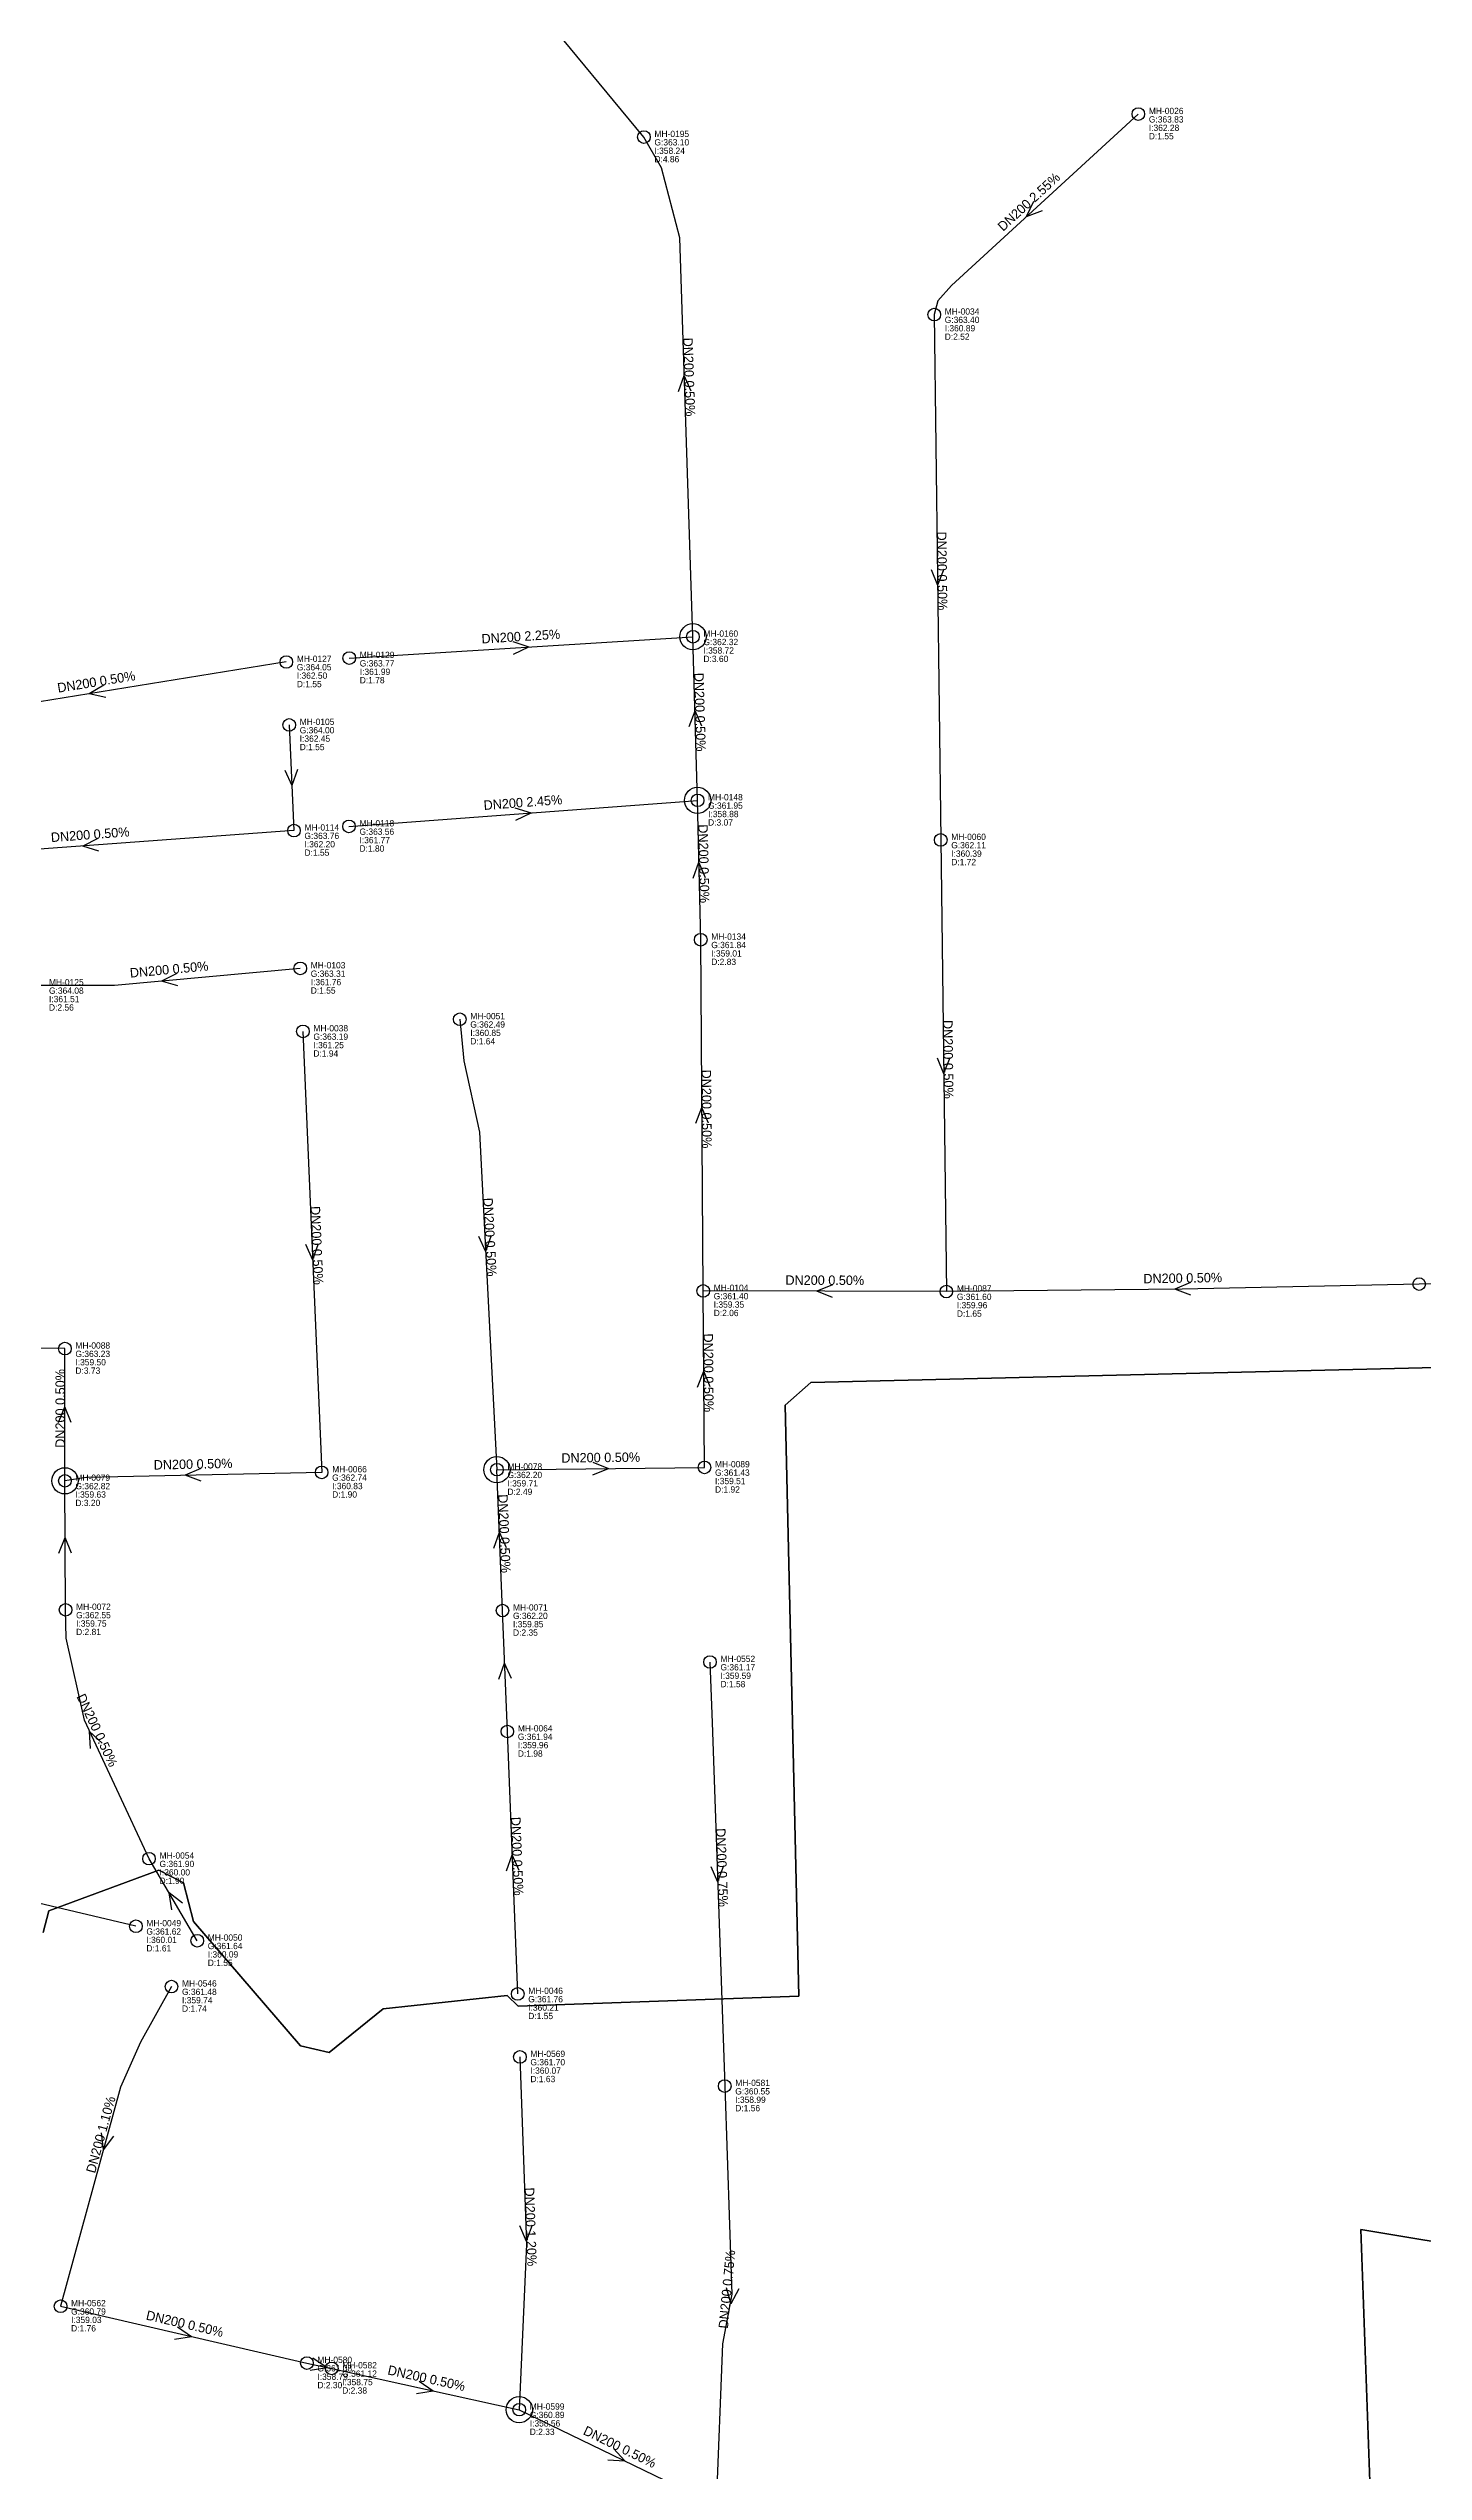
# Model space of a CAD drawing. Header units: metres. Extents: x 449149 to 451990, y 2566737 to 2570847.
# Drawn here: x 450419.6 to 450681.3, y 2568924.7 to 2569386 of the extents above; entities that cross this region are included whole.
import ezdxf
from ezdxf.enums import TextEntityAlignment as Align

# ---------------------------------------------------------------- set-up
doc = ezdxf.new("R2010")
doc.units = ezdxf.units.M
for name, color, linetype in [('SEW-CATCHMENT', 4, 'Continuous'), ('SEW-DROP', 6, 'Continuous'), ('SEW-LABEL', 2, 'Continuous'), ('SEW-MH', 7, 'Continuous'), ('SEW-MH-LABEL', 8, 'Continuous'), ('SEW-PIPE-DN200', 3, 'Continuous')]:
    doc.layers.add(name, color=color, linetype=linetype)

msp = doc.modelspace()

# ---------------------------------------------------------------- linework, layer by layer
at = {"layer": 'SEW-CATCHMENT'}
for points in [[(450683.75, 2569134.91), (450564.74, 2569132.01), (450559.84, 2569127.74), (450562.41, 2569015.26), (450509.04, 2569013.31), (450506.93, 2569015.33), (450483.34, 2569012.84), (450473.04, 2569004.49), (450467.56, 2569005.78), (450447.24, 2569029.42), (450445.3, 2569036.82), (450440.59, 2569039.24), (450419.66, 2569031.47), (450418.6, 2569027.32)], [(450418.6, 2569027.32), (450419.66, 2569031.47), (450440.59, 2569039.24), (450445.3, 2569036.82), (450447.24, 2569029.42), (450467.56, 2569005.78), (450473.04, 2569004.49), (450483.34, 2569012.84), (450506.93, 2569015.33), (450509.04, 2569013.31), (450562.41, 2569015.26), (450559.84, 2569127.74), (450564.74, 2569132.01), (450683.75, 2569134.91)], [(450672.43, 2568885.56), (450669.4, 2568970.79), (450694.19, 2568966.71)], [(450694.19, 2568966.71), (450669.4, 2568970.79), (450672.43, 2568885.56)]]:
    msp.add_lwpolyline(points, dxfattribs=at)
at = {"layer": 'SEW-DROP'}
for centre in [(450542.28, 2569273.98), (450543.16, 2569242.84), (450422.74, 2569113.32), (450504.97, 2569115.44), (450509.22, 2568936.52)]:
    msp.add_circle(centre, 2.5, dxfattribs=at)
at = {"layer": 'SEW-LABEL'}
for p, q in [((450607.11, 2569356.81), (450605.71, 2569353.89)), ((450608.74, 2569355.04), (450605.71, 2569353.89)), ((450539.52, 2569320.65), (450540.62, 2569323.69)), ((450541.92, 2569320.73), (450540.62, 2569323.69)), ((450587.6, 2569286.79), (450588.84, 2569283.8)), ((450590, 2569286.82), (450588.84, 2569283.8)), ((450508, 2569273.06), (450511.07, 2569272.04)), ((450508.15, 2569270.66), (450511.07, 2569272.04)), ((450430.15, 2569264.76), (450427.38, 2569263.09)), ((450430.54, 2569262.39), (450427.38, 2569263.09)), ((450541.56, 2569256.87), (450542.67, 2569259.91)), ((450543.96, 2569256.94), (450542.67, 2569259.91)), ((450464.61, 2569248.59), (450465.95, 2569245.64)), ((450467.01, 2569248.7), (450465.95, 2569245.64)), ((450508.4, 2569241.44), (450511.48, 2569240.47)), ((450508.58, 2569239.05), (450511.48, 2569240.47)), ((450429.02, 2569235.55), (450426.12, 2569234.13)), ((450429.2, 2569233.16), (450426.12, 2569234.13)), ((450542.29, 2569228.05), (450543.42, 2569231.07)), ((450544.69, 2569228.1), (450543.42, 2569231.07)), ((450444.03, 2569209.9), (450441.15, 2569208.44)), ((450444.25, 2569207.51), (450441.15, 2569208.44)), ((450588.76, 2569193.81), (450589.99, 2569190.83)), ((450591.16, 2569193.84), (450589.99, 2569190.83)), ((450542.81, 2569181.38), (450543.98, 2569184.39)), ((450545.21, 2569181.4), (450543.98, 2569184.39)), ((450468.56, 2569158.34), (450469.89, 2569155.4)), ((450470.96, 2569158.44), (450469.89, 2569155.4)), ((450501.47, 2569159.91), (450502.82, 2569156.98)), ((450503.87, 2569160.03), (450502.82, 2569156.98)), ((450568.87, 2569150.6), (450565.87, 2569149.41)), ((450568.87, 2569148.2), (450565.87, 2569149.41)), ((450636.99, 2569151.04), (450634.01, 2569149.79)), ((450637.03, 2569148.64), (450634.01, 2569149.79)), ((450543.17, 2569131.16), (450544.34, 2569134.17)), ((450545.57, 2569131.18), (450544.34, 2569134.17)), ((450421.54, 2569124.4), (450422.74, 2569127.4)), ((450423.94, 2569124.4), (450422.74, 2569127.4)), ((450448.62, 2569115.64), (450445.65, 2569114.38)), ((450523.21, 2569116.84), (450526.23, 2569115.68)), ((450523.24, 2569114.44), (450526.23, 2569115.68)), ((450448.67, 2569113.24), (450445.65, 2569114.38)), ((450421.61, 2569099.53), (450422.79, 2569102.54)), ((450424.01, 2569099.55), (450422.79, 2569102.54)), ((450504.36, 2569100.49), (450505.44, 2569103.54)), ((450506.76, 2569100.59), (450505.44, 2569103.54)), ((450505.35, 2569075.57), (450506.43, 2569078.62)), ((450507.75, 2569075.67), (450506.43, 2569078.62)), ((450427.63, 2569062.4), (450427.45, 2569065.62)), ((450429.8, 2569063.41), (450427.45, 2569065.62)), ((450506.8, 2569039.08), (450507.88, 2569042.13)), ((450509.2, 2569039.18), (450507.88, 2569042.13)), ((450545.67, 2569039.93), (450546.97, 2569036.98)), ((450548.07, 2569040.02), (450546.97, 2569036.98)), ((450443.07, 2569031.69), (450442.58, 2569034.88)), ((450445.13, 2569032.9), (450442.58, 2569034.88)), ((450429.67, 2568989.2), (450430.04, 2568985.99)), ((450431.99, 2568988.57), (450430.04, 2568985.99)), ((450509.26, 2568971.55), (450510.56, 2568968.59)), ((450511.66, 2568971.63), (450510.56, 2568968.59)), ((450548.59, 2568959.75), (450549.5, 2568956.65)), ((450550.98, 2568959.53), (450549.5, 2568956.65)), ((450443.63, 2568949.97), (450446.82, 2568950.47)), ((450444.17, 2568952.31), (450446.82, 2568950.47)), ((450469.95, 2568946.38), (450472.63, 2568944.57)), ((450469.44, 2568944.03), (450472.63, 2568944.57)), ((450490.17, 2568941.94), (450492.84, 2568940.13)), ((450489.65, 2568939.6), (450492.84, 2568940.13)), ((450526.1, 2568927), (450529.32, 2568926.77)), ((450527.15, 2568929.16), (450529.32, 2568926.77))]:
    msp.add_line(p, q, dxfattribs=at)
at = {"layer": 'SEW-MH'}
for centre in [(450627.05, 2569373.46), (450532.95, 2569369.09), (450588.2, 2569335.3), (450542.28, 2569273.98), (450464.88, 2569269.18), (450476.86, 2569269.92), (450465.43, 2569257.19), (450543.16, 2569242.84), (450466.34, 2569237.09), (450476.81, 2569237.88), (450589.44, 2569235.3), (450543.76, 2569216.31), (450467.53, 2569210.85), (450468.04, 2569198.86), (450497.9, 2569201.18), (450544.23, 2569149.47), (450590.51, 2569149.35), (450680.5, 2569150.76), (450422.74, 2569138.49), (450471.61, 2569114.93), (450504.97, 2569115.44), (450544.48, 2569115.88), (450422.74, 2569113.32), (450422.87, 2569088.76), (450506.03, 2569088.63), (450545.52, 2569078.83), (450506.95, 2569065.61), (450438.75, 2569041.4), (450436.25, 2569028.54), (450447.93, 2569025.78), (450443.03, 2569017.06), (450508.93, 2569015.66), (450509.34, 2569003.66), (450548.33, 2568998.12), (450421.92, 2568956.21), (450468.8, 2568945.4), (450473.52, 2568944.38), (450509.22, 2568936.52)]:
    msp.add_circle(centre, 1.2, dxfattribs=at)
at = {"layer": 'SEW-PIPE-DN200'}
for points in [[(450532.95, 2569369.09), (450513.22, 2569392.92), (450496.05, 2569416.37)], [(450627.05, 2569373.46), (450591.47, 2569340.83), (450588.86, 2569337.94), (450588.2, 2569335.3)], [(450542.28, 2569273.98), (450539.75, 2569349.88), (450536.29, 2569363.21), (450532.95, 2569369.09)], [(450588.2, 2569335.3), (450588.2, 2569335.3), (450589.44, 2569235.3)], [(450476.86, 2569269.92), (450542.28, 2569273.98)], [(450543.16, 2569242.84), (450542.28, 2569273.98)], [(450464.88, 2569269.18), (450413.23, 2569260.8), (450392.83, 2569257.58)], [(450465.43, 2569257.19), (450466.34, 2569237.09)], [(450476.81, 2569237.88), (450543.16, 2569242.84)], [(450543.76, 2569216.31), (450543.16, 2569242.84)], [(450466.34, 2569237.09), (450415.32, 2569233.34), (450389, 2569230.22)], [(450589.44, 2569235.3), (450590.51, 2569149.35)], [(450544.23, 2569149.47), (450543.76, 2569216.31)], [(450467.53, 2569210.85), (450432.18, 2569207.62), (450417.71, 2569207.62)], [(450468.04, 2569198.86), (450471.61, 2569114.93)], [(450497.9, 2569201.18), (450498.67, 2569193.26), (450501.65, 2569179.7), (450504.97, 2569115.44)], [(450780.48, 2569152.85), (450680.5, 2569150.76)], [(450590.51, 2569149.35), (450544.23, 2569149.47)], [(450544.48, 2569115.88), (450544.23, 2569149.47)], [(450680.5, 2569150.76), (450635.38, 2569149.82), (450590.51, 2569149.35)], [(450422.74, 2569138.49), (450393.21, 2569138.9)], [(450422.74, 2569113.32), (450422.74, 2569138.49)], [(450504.97, 2569115.44), (450544.48, 2569115.88)], [(450471.61, 2569114.93), (450426.84, 2569113.98), (450422.74, 2569113.32)], [(450422.87, 2569088.76), (450422.74, 2569113.32)], [(450506.03, 2569088.63), (450504.97, 2569115.44)], [(450438.75, 2569041.4), (450426.44, 2569067.78), (450423, 2569083.39), (450422.87, 2569088.76)], [(450506.95, 2569065.61), (450506.03, 2569088.63)], [(450545.52, 2569078.83), (450545.92, 2569067.29), (450548.33, 2568998.12)], [(450508.93, 2569015.66), (450506.95, 2569065.61)], [(450436.25, 2569028.54), (450387.8, 2569039.98)], [(450447.93, 2569025.78), (450438.75, 2569041.4)], [(450443.03, 2569017.06), (450437.1, 2569006.49), (450433.29, 2568997.92), (450421.92, 2568956.21)], [(450509.34, 2569003.66), (450510.58, 2568968.03), (450509.22, 2568936.52)], [(450548.33, 2568998.12), (450549.71, 2568958.5), (450547.93, 2568949.03), (450546.72, 2568918.33)], [(450421.92, 2568956.21), (450468.8, 2568945.4)], [(450468.8, 2568945.4), (450473.52, 2568944.38)], [(450473.52, 2568944.38), (450509.22, 2568936.52)], [(450509.22, 2568936.52), (450546.72, 2568918.33)]]:
    msp.add_lwpolyline(points, dxfattribs=at)

# ---------------------------------------------------------------- texts
at = {"layer": 'SEW-LABEL'}
for s, rotation, p in [('DN200 2.55%', 42.5259, (450606.82, 2569356.11)), ('DN200 0.50%', 271.9068, (450540.67, 2569323.39)), ('DN200 0.50%', -89.2874, (450588.82, 2569286.5)), ('DN200 2.25%', 3.5472, (450509.57, 2569273.15)), ('DN200 0.50%', 9.2212, (450428.86, 2569264.53)), ('DN200 0.50%', 271.6191, (450542.72, 2569259.61)), ('DN200 2.45%', 4.2751, (450509.98, 2569241.56)), ('DN200 0.50%', 4.2076, (450427.61, 2569235.44)), ('DN200 0.50%', 271.2993, (450543.46, 2569230.77)), ('DN200 0.50%', 5.2203, (450442.65, 2569209.77)), ('DN200 0.50%', -89.2874, (450589.98, 2569193.53)), ('DN200 0.50%', 270.4045, (450543.99, 2569184.09)), ('DN200 0.50%', -87.0429, (450502.75, 2569159.67)), ('DN200 0.50%', -87.5627, (450469.82, 2569158.09)), ('DN200 0.50%', 0.9181, (450635.51, 2569151.02)), ('DN200 0.50%', 359.8498, (450567.37, 2569150.61)), ('DN200 0.50%', 270.4281, (450544.36, 2569133.87)), ('DN200 0.50%', 90, (450422.74, 2569127.1)), ('DN200 0.50%', 1.2189, (450447.15, 2569115.61)), ('DN200 0.50%', 0.6337, (450524.73, 2569116.86)), ('DN200 0.50%', 272.2707, (450505.5, 2569103.24)), ('DN200 0.50%', 295.0137, (450428.08, 2569065.47)), ('DN200 0.50%', 272.2706, (450507.94, 2569041.83)), ('DN200 0.75%', -88.005, (450546.92, 2569039.68)), ('DN200 1.10%', 74.7443, (450430.44, 2568988.64)), ('DN200 1.20%', -88.0114, (450510.51, 2568971.29)), ('DN200 0.75%', 84.5502, (450549.64, 2568959.35)), ('DN200 0.50%', -12.9935, (450445.36, 2568952.01)), ('DN200 0.50%', -12.4054, (450491.37, 2568941.65)), ('DN200 0.50%', -25.8819, (450527.97, 2568928.63))]:
    msp.add_text(s, height=1.8, rotation=rotation, dxfattribs=at).set_placement(p, align=Align.CENTER)
at = {"layer": 'SEW-MH-LABEL'}
for s, p in [('MH-0026', (450629.05, 2569373.46)), ('MH-0195', (450534.95, 2569369.09)), ('G:363.83', (450629.05, 2569371.86)), ('D:1.55', (450629.05, 2569368.66)), ('I:362.28', (450629.05, 2569370.26)), ('G:363.10', (450534.95, 2569367.49)), ('D:4.86', (450534.95, 2569364.29)), ('I:358.24', (450534.95, 2569365.89)), ('G:363.40', (450590.2, 2569333.7)), ('MH-0034', (450590.2, 2569335.3)), ('I:360.89', (450590.2, 2569332.1)), ('D:2.52', (450590.2, 2569330.5)), ('G:362.32', (450544.28, 2569272.38)), ('MH-0160', (450544.28, 2569273.98)), ('G:364.05', (450466.88, 2569267.58)), ('MH-0127', (450466.88, 2569269.18)), ('G:363.77', (450478.86, 2569268.32)), ('MH-0129', (450478.86, 2569269.92)), ('I:361.99', (450478.86, 2569266.72)), ('D:3.60', (450544.28, 2569269.18)), ('I:358.72', (450544.28, 2569270.78)), ('D:1.55', (450466.88, 2569264.38)), ('I:362.50', (450466.88, 2569265.98)), ('D:1.78', (450478.86, 2569265.12)), ('G:364.00', (450467.43, 2569255.59)), ('MH-0105', (450467.43, 2569257.19)), ('I:362.45', (450467.43, 2569253.99)), ('D:1.55', (450467.43, 2569252.39)), ('G:361.95', (450545.16, 2569241.24)), ('MH-0148', (450545.16, 2569242.84)), ('I:358.88', (450545.16, 2569239.64)), ('G:363.76', (450468.34, 2569235.49)), ('MH-0114', (450468.34, 2569237.09)), ('G:363.56', (450478.81, 2569236.28)), ('MH-0118', (450478.81, 2569237.88)), ('I:361.77', (450478.81, 2569234.68)), ('D:3.07', (450545.16, 2569238.04)), ('MH-0060', (450591.44, 2569235.3)), ('D:1.55', (450468.34, 2569232.29)), ('I:362.20', (450468.34, 2569233.89)), ('D:1.80', (450478.81, 2569233.08)), ('G:362.11', (450591.44, 2569233.7)), ('D:1.72', (450591.44, 2569230.5)), ('I:360.39', (450591.44, 2569232.1)), ('MH-0134', (450545.76, 2569216.31)), ('G:361.84', (450545.76, 2569214.71)), ('D:2.83', (450545.76, 2569211.51)), ('I:359.01', (450545.76, 2569213.11)), ('MH-0125', (450419.71, 2569207.62)), ('G:363.31', (450469.53, 2569209.25)), ('MH-0103', (450469.53, 2569210.85)), ('I:361.76', (450469.53, 2569207.65)), ('G:364.08', (450419.71, 2569206.02)), ('D:2.56', (450419.71, 2569202.82)), ('I:361.51', (450419.71, 2569204.42)), ('D:1.55', (450469.53, 2569206.05)), ('MH-0038', (450470.04, 2569198.86)), ('G:362.49', (450499.9, 2569199.58)), ('MH-0051', (450499.9, 2569201.18)), ('I:360.85', (450499.9, 2569197.98)), ('G:363.19', (450470.04, 2569197.26)), ('D:1.94', (450470.04, 2569194.06)), ('I:361.25', (450470.04, 2569195.66)), ('D:1.64', (450499.9, 2569196.38)), ('G:361.40', (450546.23, 2569147.87)), ('MH-0104', (450546.23, 2569149.47)), ('G:361.60', (450592.51, 2569147.75)), ('MH-0087', (450592.51, 2569149.35)), ('D:2.06', (450546.23, 2569144.67)), ('I:359.35', (450546.23, 2569146.27)), ('D:1.65', (450592.51, 2569144.55)), ('I:359.96', (450592.51, 2569146.15)), ('MH-0088', (450424.74, 2569138.49)), ('G:363.23', (450424.74, 2569136.89)), ('D:3.73', (450424.74, 2569133.69)), ('I:359.50', (450424.74, 2569135.29)), ('MH-0066', (450473.61, 2569114.93)), ('MH-0078', (450506.97, 2569115.44)), ('MH-0089', (450546.48, 2569115.88)), ('G:362.82', (450424.74, 2569111.72)), ('MH-0079', (450424.74, 2569113.32)), ('I:359.63', (450424.74, 2569110.12)), ('G:362.74', (450473.61, 2569113.33)), ('D:1.90', (450473.61, 2569110.13)), ('I:360.83', (450473.61, 2569111.73)), ('G:362.20', (450506.97, 2569113.84)), ('D:2.49', (450506.97, 2569110.64)), ('I:359.71', (450506.97, 2569112.24)), ('G:361.43', (450546.48, 2569114.28)), ('D:1.92', (450546.48, 2569111.08)), ('I:359.51', (450546.48, 2569112.68)), ('D:3.20', (450424.74, 2569108.52)), ('G:362.55', (450424.87, 2569087.16)), ('MH-0072', (450424.87, 2569088.76)), ('G:362.20', (450508.03, 2569087.03)), ('MH-0071', (450508.03, 2569088.63)), ('D:2.81', (450424.87, 2569083.96)), ('I:359.75', (450424.87, 2569085.56)), ('D:2.35', (450508.03, 2569083.83)), ('I:359.85', (450508.03, 2569085.43)), ('MH-0552', (450547.52, 2569078.83)), ('G:361.17', (450547.52, 2569077.23)), ('D:1.58', (450547.52, 2569074.03)), ('I:359.59', (450547.52, 2569075.63)), ('G:361.94', (450508.95, 2569064.01)), ('MH-0064', (450508.95, 2569065.61)), ('D:1.98', (450508.95, 2569060.81)), ('I:359.96', (450508.95, 2569062.41)), ('MH-0054', (450440.75, 2569041.4)), ('G:361.90', (450440.75, 2569039.8)), ('D:1.90', (450440.75, 2569036.6)), ('I:360.00', (450440.75, 2569038.2)), ('G:361.62', (450438.25, 2569026.94)), ('MH-0049', (450438.25, 2569028.54)), ('D:1.61', (450438.25, 2569023.74)), ('I:360.01', (450438.25, 2569025.34)), ('G:361.64', (450449.93, 2569024.18)), ('MH-0050', (450449.93, 2569025.78)), ('I:360.09', (450449.93, 2569022.58)), ('D:1.55', (450449.93, 2569020.98)), ('G:361.48', (450445.03, 2569015.46)), ('MH-0546', (450445.03, 2569017.06)), ('I:359.74', (450445.03, 2569013.86)), ('G:361.76', (450510.93, 2569014.06)), ('MH-0046', (450510.93, 2569015.66)), ('D:1.74', (450445.03, 2569012.26)), ('D:1.55', (450510.93, 2569010.86)), ('I:360.21', (450510.93, 2569012.46)), ('G:361.70', (450511.34, 2569002.06)), ('MH-0569', (450511.34, 2569003.66)), ('I:360.07', (450511.34, 2569000.46)), ('D:1.63', (450511.34, 2568998.86)), ('G:360.55', (450550.33, 2568996.52)), ('MH-0581', (450550.33, 2568998.12)), ('I:358.99', (450550.33, 2568994.92)), ('D:1.56', (450550.33, 2568993.32)), ('G:360.79', (450423.92, 2568954.61)), ('MH-0562', (450423.92, 2568956.21)), ('I:359.03', (450423.92, 2568953.01)), ('D:1.76', (450423.92, 2568951.41)), ('G:361.08', (450470.8, 2568943.8)), ('MH-0580', (450470.8, 2568945.4)), ('MH-0582', (450475.52, 2568944.38)), ('D:2.30', (450470.8, 2568940.6)), ('I:358.79', (450470.8, 2568942.2)), ('G:361.12', (450475.52, 2568942.78)), ('D:2.38', (450475.52, 2568939.58)), ('I:358.75', (450475.52, 2568941.18)), ('G:360.89', (450511.22, 2568934.92)), ('MH-0599', (450511.22, 2568936.52)), ('D:2.33', (450511.22, 2568931.72)), ('I:358.56', (450511.22, 2568933.32))]:
    msp.add_text(s, height=1.2, dxfattribs=at).set_placement(p)

doc.saveas('drawing.dxf')
